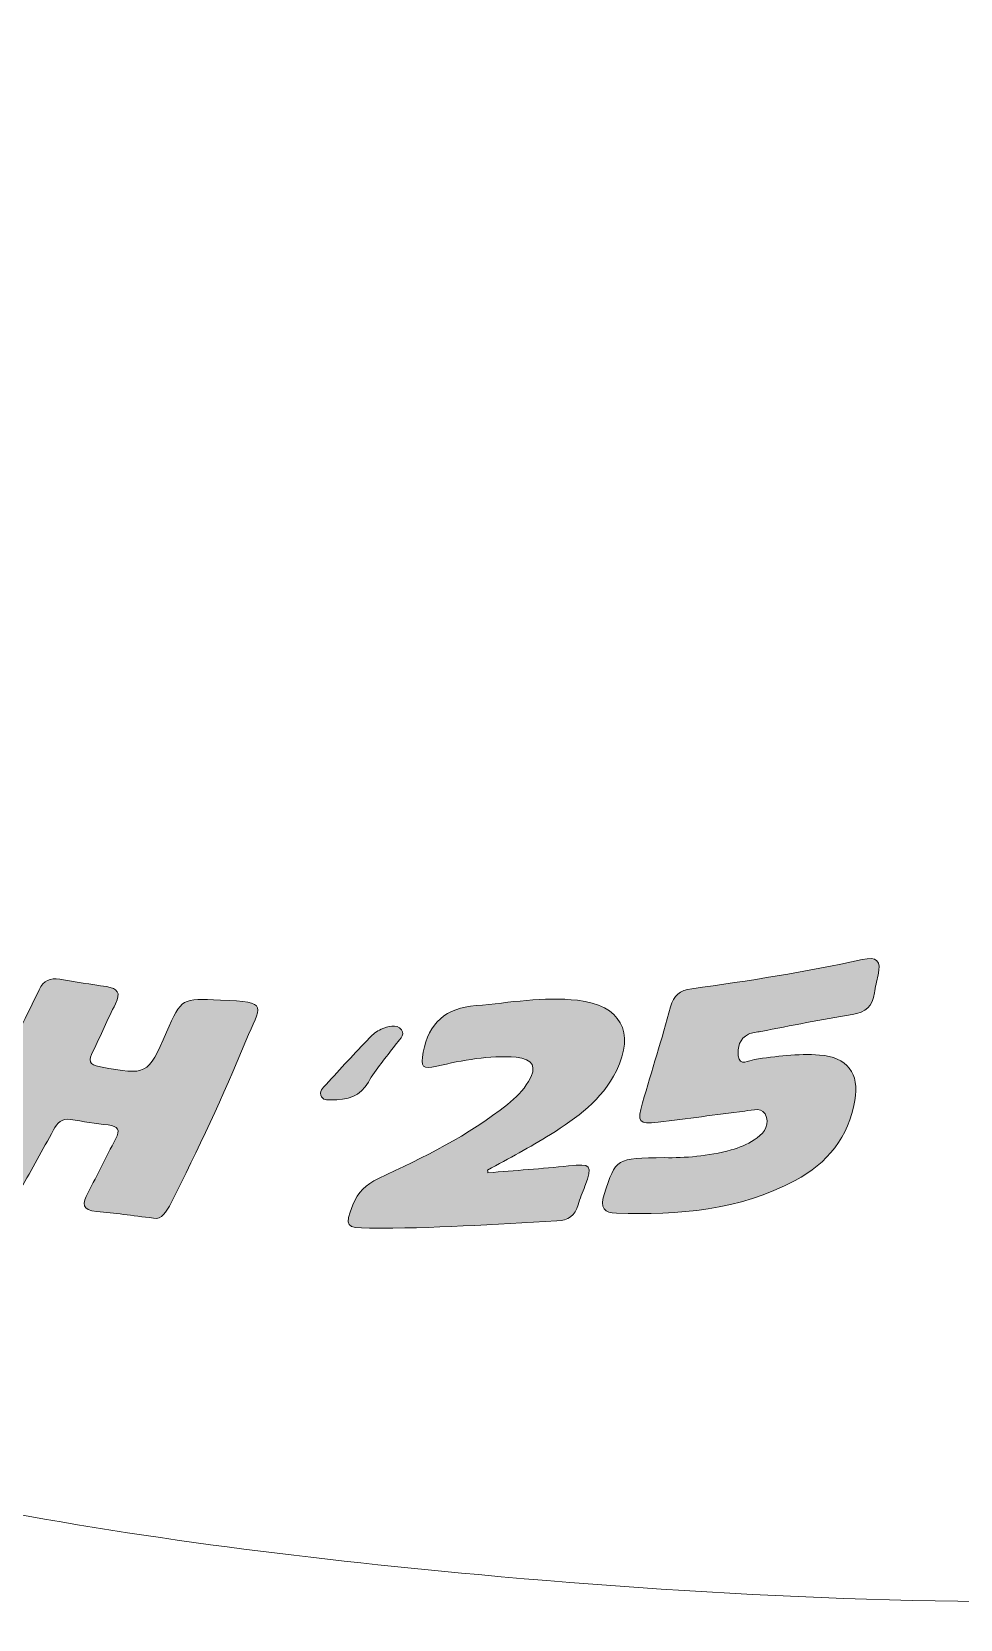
# Model space of a CAD drawing. Header units: millimetres. Extents: x 33 to 239, y -25 to 292.
# Drawn here: x 83.73 to 108.08, y -24.75 to 16.88 of the extents above; entities that cross this region are included whole.
import ezdxf

# ---------------------------------------------------------------- set-up
doc = ezdxf.new("R2010")
doc.units = ezdxf.units.MM
doc.header["$MEASUREMENT"] = 0
doc.layers.add('Layer 1', color=7, linetype='Continuous', lineweight=0)

msp = doc.modelspace()

# ---------------------------------------------------------------- hatches: boundary and pattern name
at = {"layer": 'Layer 1', "true_color": 0x000000, "transparency": 33554687}
h = msp.add_hatch(color=18, dxfattribs=at)
h.dxf.hatch_style = 2
edge = h.paths.add_edge_path()
edge.add_spline(control_points=[(100.33, -12.642), (100.848, -12.65), (101.467, -12.607), (102.069, -12.44), (102.281, -12.382), (102.492, -12.292), (102.678, -12.176), (102.884, -12.047), (103.072, -11.842), (103.001, -11.586), (102.918, -11.289), (102.639, -11.397), (102.43, -11.422), (101.672, -11.513), (100.916, -11.622), (100.158, -11.712), (99.641, -11.773), (99.597, -11.708), (99.746, -11.207), (99.996, -10.369), (100.248, -9.532), (100.483, -8.69), (100.566, -8.392), (100.716, -8.255), (101.039, -8.212), (102.536, -8.011), (104.029, -7.771), (105.505, -7.447), (105.896, -7.361), (106.011, -7.486), (105.923, -7.856), (105.887, -8.011), (105.848, -8.166), (105.827, -8.323), (105.781, -8.67), (105.604, -8.835), (105.243, -8.891), (104.441, -9.013), (103.647, -9.182), (102.85, -9.332), (102.741, -9.353), (102.625, -9.36), (102.527, -9.405), (102.287, -9.516), (102.234, -9.766), (102.257, -9.972), (102.291, -10.265), (102.544, -10.089), (102.681, -10.068), (103.248, -9.983), (103.814, -9.912), (104.389, -9.951), (105.107, -10), (105.443, -10.435), (105.317, -11.14), (105.145, -12.102), (104.598, -12.788), (103.751, -13.243), (102.283, -14.03), (100.688, -14.149), (99.066, -14.102), (98.744, -14.092), (98.626, -13.956), (98.74, -13.609), (99.053, -12.655), (99.041, -12.651), (100.33, -12.642)], knot_values=[0, 0, 0, 0, 1, 1, 1, 2, 2, 2, 3, 3, 3, 4, 4, 4, 5, 5, 5, 6, 6, 6, 7, 7, 7, 8, 8, 8, 9, 9, 9, 10, 10, 10, 11, 11, 11, 12, 12, 12, 13, 13, 13, 14, 14, 14, 15, 15, 15, 16, 16, 16, 17, 17, 17, 18, 18, 18, 19, 19, 19, 20, 20, 20, 21, 21, 21, 22, 22, 22, 22], degree=3, periodic=0)
h = msp.add_hatch(color=18, dxfattribs=at)
h.dxf.hatch_style = 2
edge = h.paths.add_edge_path()
edge.add_spline(control_points=[(86.925, -14.228), (86.356, -14.16), (85.899, -14.091), (85.439, -14.054), (85.037, -14.022), (85.054, -13.845), (85.21, -13.558), (85.46, -13.096), (85.68, -12.619), (85.93, -12.157), (86.063, -11.914), (86.002, -11.815), (85.739, -11.784), (85.407, -11.745), (85.077, -11.693), (84.747, -11.643), (84.519, -11.608), (84.399, -11.731), (84.3, -11.916), (84.022, -12.435), (83.729, -12.946), (83.451, -13.465), (83.338, -13.676), (83.184, -13.761), (82.945, -13.715), (82.492, -13.627), (82.04, -13.536), (81.583, -13.472), (81.214, -13.42), (81.223, -13.258), (81.382, -12.989), (82.294, -11.44), (83.158, -9.864), (83.928, -8.238), (84.042, -7.997), (84.212, -7.92), (84.466, -7.964), (84.874, -8.035), (85.283, -8.096), (85.692, -8.156), (85.984, -8.198), (86.074, -8.322), (85.93, -8.606), (85.721, -9.017), (85.542, -9.443), (85.338, -9.856), (85.223, -10.089), (85.207, -10.205), (85.533, -10.262), (86.766, -10.48), (86.764, -10.493), (87.268, -9.348), (87.664, -8.447), (87.663, -8.471), (88.68, -8.509), (90, -8.559), (89.728, -8.647), (89.348, -9.58), (88.759, -11.024), (88.09, -12.432), (87.388, -13.825), (87.266, -14.067), (87.139, -14.279), (86.925, -14.228)], knot_values=[0, 0, 0, 0, 1, 1, 1, 2, 2, 2, 3, 3, 3, 4, 4, 4, 5, 5, 5, 6, 6, 6, 7, 7, 7, 8, 8, 8, 9, 9, 9, 10, 10, 10, 11, 11, 11, 12, 12, 12, 13, 13, 13, 14, 14, 14, 15, 15, 15, 16, 16, 16, 17, 17, 17, 18, 18, 18, 19, 19, 19, 20, 20, 20, 21, 21, 21, 21], degree=3, periodic=0)
h = msp.add_hatch(color=18, dxfattribs=at)
h.dxf.hatch_style = 2
edge = h.paths.add_edge_path()
edge.add_spline(control_points=[(95.695, -13.039), (96.4, -12.979), (97.106, -12.932), (97.81, -12.856), (98.397, -12.794), (98.441, -12.835), (98.239, -13.387), (98.178, -13.551), (98.104, -13.711), (98.058, -13.879), (97.98, -14.168), (97.801, -14.286), (97.505, -14.301), (95.867, -14.387), (94.23, -14.506), (92.588, -14.491), (91.954, -14.484), (91.937, -14.449), (92.156, -13.882), (92.284, -13.549), (92.491, -13.345), (92.821, -13.191), (94.005, -12.638), (95.18, -12.065), (96.211, -11.244), (96.426, -11.073), (96.614, -10.882), (96.756, -10.649), (96.989, -10.264), (96.886, -10.049), (96.432, -10.011), (95.725, -9.952), (95.034, -10.085), (94.351, -10.245), (93.982, -10.331), (93.92, -10.268), (93.997, -9.879), (94.152, -9.091), (94.584, -8.724), (95.382, -8.655), (96.269, -8.578), (97.147, -8.418), (98.043, -8.515), (99.167, -8.637), (99.563, -9.35), (99.062, -10.364), (98.685, -11.127), (98.021, -11.6), (97.333, -12.036), (96.8, -12.372), (96.237, -12.66), (95.687, -12.97), (95.69, -12.993), (95.692, -13.016), (95.695, -13.039)], knot_values=[0, 0, 0, 0, 1, 1, 1, 2, 2, 2, 3, 3, 3, 4, 4, 4, 5, 5, 5, 6, 6, 6, 7, 7, 7, 8, 8, 8, 9, 9, 9, 10, 10, 10, 11, 11, 11, 12, 12, 12, 13, 13, 13, 14, 14, 14, 15, 15, 15, 16, 16, 16, 17, 17, 17, 18, 18, 18, 18], degree=3, periodic=0)
h = msp.add_hatch(color=18, dxfattribs=at)
h.dxf.hatch_style = 2
edge = h.paths.add_edge_path()
edge.add_spline(control_points=[(91.561, -11.128), (91.533, -11.126), (91.402, -11.157), (91.334, -11.051), (91.242, -10.909), (91.37, -10.811), (91.449, -10.724), (91.824, -10.311), (92.204, -9.903), (92.589, -9.5), (92.676, -9.41), (92.782, -9.326), (92.895, -9.277), (93.069, -9.203), (93.296, -9.118), (93.426, -9.287), (93.537, -9.431), (93.347, -9.57), (93.258, -9.694), (93.026, -10.017), (92.754, -10.317), (92.559, -10.66), (92.345, -11.038), (92.03, -11.135), (91.561, -11.128)], knot_values=[0, 0, 0, 0, 1, 1, 1, 2, 2, 2, 3, 3, 3, 4, 4, 4, 5, 5, 5, 6, 6, 6, 7, 7, 7, 8, 8, 8, 8], degree=3, periodic=0)

# ---------------------------------------------------------------- linework, layer by layer
at = {"layer": 'Layer 1', "color": 1, "lineweight": 0, "true_color": 0xff0000}
msp.add_open_spline([(55.004, 164.67), (54.505, 164.437), (54.179, 163.824), (53.784, 163.377), (46.689, 155.338), (44.613, 145.648), (46.744, 135.643), (48.354, 128.081), (51.803, 120.848), (54.932, 113.686), (58.843, 104.736), (62.616, 95.68), (60.35, 85.814), (58.883, 79.421), (56.229, 73.208), (53.423, 67.236), (48.821, 57.445), (43.129, 48.144), (38.876, 38.216), (33.754, 26.259), (33.221, 14.122), (41.507, 2.943), (48.409, -6.367), (57.182, -13.356), (67.958, -17.687), (76.767, -21.227), (86.039, -22.716), (95.445, -23.577), (108.229, -24.747), (120.995, -24.729), (133.485, -21.576), (143.405, -19.071), (152.687, -14.934), (159.557, -6.916), (168.937, 4.029), (170.191, 16.693), (165.406, 29.661), (161.427, 40.447), (156.276, 50.827), (151.242, 61.191), (145.86, 72.27), (145.642, 83.103), (151.196, 94.126), (152.902, 97.511), (154.437, 101.029), (155.601, 104.632), (158.061, 112.244), (158.272, 119.884), (154.375, 127.156), (153.012, 129.698), (150.979, 132.424), (147.698, 131.048), (144.843, 129.85), (142.275, 127.936), (141.827, 124.041), (141.455, 120.803), (140.282, 117.562), (138.954, 114.547), (138.613, 113.771), (136.404, 109.205), (131.733, 107.184), (125.484, 104.479), (119.038, 108.172), (118.74, 108.349), (110.098, 113.476), (109.61, 126.344), (109.418, 131.386), (109.333, 133.632), (109.449, 135.482), (109.56, 136.691)], degree=3, knots=[0, 0, 0, 0, 1, 1, 1, 2, 2, 2, 3, 3, 3, 4, 4, 4, 5, 5, 5, 6, 6, 6, 7, 7, 7, 8, 8, 8, 9, 9, 9, 10, 10, 10, 11, 11, 11, 12, 12, 12, 13, 13, 13, 14, 14, 14, 15, 15, 15, 16, 16, 16, 17, 17, 17, 18, 18, 18, 19, 19, 19, 20, 20, 20, 21, 21, 21, 22, 22, 22, 23, 23, 23, 23], dxfattribs=at)
at = {"layer": 'Layer 1', "color": 18, "lineweight": 0, "true_color": 0x000000}
for points, knots in [([(100.33, -12.642), (100.848, -12.65), (101.467, -12.607), (102.069, -12.44), (102.281, -12.382), (102.492, -12.292), (102.678, -12.176), (102.884, -12.047), (103.072, -11.842), (103.001, -11.586), (102.918, -11.289), (102.639, -11.397), (102.43, -11.422), (101.672, -11.513), (100.916, -11.622), (100.158, -11.712), (99.641, -11.773), (99.597, -11.708), (99.746, -11.207), (99.996, -10.369), (100.248, -9.532), (100.483, -8.69), (100.566, -8.392), (100.716, -8.255), (101.039, -8.212), (102.536, -8.011), (104.029, -7.771), (105.505, -7.447), (105.896, -7.361), (106.011, -7.486), (105.923, -7.856), (105.887, -8.011), (105.848, -8.166), (105.827, -8.323), (105.781, -8.67), (105.604, -8.835), (105.243, -8.891), (104.441, -9.013), (103.647, -9.182), (102.85, -9.332), (102.741, -9.353), (102.625, -9.36), (102.527, -9.405), (102.287, -9.516), (102.234, -9.766), (102.257, -9.972), (102.291, -10.265), (102.544, -10.089), (102.681, -10.068), (103.248, -9.983), (103.814, -9.912), (104.389, -9.951), (105.107, -10), (105.443, -10.435), (105.317, -11.14), (105.145, -12.102), (104.598, -12.788), (103.751, -13.243), (102.283, -14.03), (100.688, -14.149), (99.066, -14.102), (98.744, -14.092), (98.626, -13.956), (98.74, -13.609), (99.053, -12.655), (99.041, -12.651), (100.33, -12.642)], [0, 0, 0, 0, 1, 1, 1, 2, 2, 2, 3, 3, 3, 4, 4, 4, 5, 5, 5, 6, 6, 6, 7, 7, 7, 8, 8, 8, 9, 9, 9, 10, 10, 10, 11, 11, 11, 12, 12, 12, 13, 13, 13, 14, 14, 14, 15, 15, 15, 16, 16, 16, 17, 17, 17, 18, 18, 18, 19, 19, 19, 20, 20, 20, 21, 21, 21, 22, 22, 22, 22]), ([(86.925, -14.228), (86.356, -14.16), (85.899, -14.091), (85.439, -14.054), (85.037, -14.022), (85.054, -13.845), (85.21, -13.558), (85.46, -13.096), (85.68, -12.619), (85.93, -12.157), (86.063, -11.914), (86.002, -11.815), (85.739, -11.784), (85.407, -11.745), (85.077, -11.693), (84.747, -11.643), (84.519, -11.608), (84.399, -11.731), (84.3, -11.916), (84.022, -12.435), (83.729, -12.946), (83.451, -13.465), (83.338, -13.676), (83.184, -13.761), (82.945, -13.715), (82.492, -13.627), (82.04, -13.536), (81.583, -13.472), (81.214, -13.42), (81.223, -13.258), (81.382, -12.989), (82.294, -11.44), (83.158, -9.864), (83.928, -8.238), (84.042, -7.997), (84.212, -7.92), (84.466, -7.964), (84.874, -8.035), (85.283, -8.096), (85.692, -8.156), (85.984, -8.198), (86.074, -8.322), (85.93, -8.606), (85.721, -9.017), (85.542, -9.443), (85.338, -9.856), (85.223, -10.089), (85.207, -10.205), (85.533, -10.262), (86.766, -10.48), (86.764, -10.493), (87.268, -9.348), (87.664, -8.447), (87.663, -8.471), (88.68, -8.509), (90, -8.559), (89.728, -8.647), (89.348, -9.58), (88.759, -11.024), (88.09, -12.432), (87.388, -13.825), (87.266, -14.067), (87.139, -14.279), (86.925, -14.228)], [0, 0, 0, 0, 1, 1, 1, 2, 2, 2, 3, 3, 3, 4, 4, 4, 5, 5, 5, 6, 6, 6, 7, 7, 7, 8, 8, 8, 9, 9, 9, 10, 10, 10, 11, 11, 11, 12, 12, 12, 13, 13, 13, 14, 14, 14, 15, 15, 15, 16, 16, 16, 17, 17, 17, 18, 18, 18, 19, 19, 19, 20, 20, 20, 21, 21, 21, 21]), ([(95.695, -13.039), (96.4, -12.979), (97.106, -12.932), (97.81, -12.856), (98.397, -12.794), (98.441, -12.835), (98.239, -13.387), (98.178, -13.551), (98.104, -13.711), (98.058, -13.879), (97.98, -14.168), (97.801, -14.286), (97.505, -14.301), (95.867, -14.387), (94.23, -14.506), (92.588, -14.491), (91.954, -14.484), (91.937, -14.449), (92.156, -13.882), (92.284, -13.549), (92.491, -13.345), (92.821, -13.191), (94.005, -12.638), (95.18, -12.065), (96.211, -11.244), (96.426, -11.073), (96.614, -10.882), (96.756, -10.649), (96.989, -10.264), (96.886, -10.049), (96.432, -10.011), (95.725, -9.952), (95.034, -10.085), (94.351, -10.245), (93.982, -10.331), (93.92, -10.268), (93.997, -9.879), (94.152, -9.091), (94.584, -8.724), (95.382, -8.655), (96.269, -8.578), (97.147, -8.418), (98.043, -8.515), (99.167, -8.637), (99.563, -9.35), (99.062, -10.364), (98.685, -11.127), (98.021, -11.6), (97.333, -12.036), (96.8, -12.372), (96.237, -12.66), (95.687, -12.97), (95.69, -12.993), (95.692, -13.016), (95.695, -13.039)], [0, 0, 0, 0, 1, 1, 1, 2, 2, 2, 3, 3, 3, 4, 4, 4, 5, 5, 5, 6, 6, 6, 7, 7, 7, 8, 8, 8, 9, 9, 9, 10, 10, 10, 11, 11, 11, 12, 12, 12, 13, 13, 13, 14, 14, 14, 15, 15, 15, 16, 16, 16, 17, 17, 17, 18, 18, 18, 18]), ([(91.561, -11.128), (91.533, -11.126), (91.402, -11.157), (91.334, -11.051), (91.242, -10.909), (91.37, -10.811), (91.449, -10.724), (91.824, -10.311), (92.204, -9.903), (92.589, -9.5), (92.676, -9.41), (92.782, -9.326), (92.895, -9.277), (93.069, -9.203), (93.296, -9.118), (93.426, -9.287), (93.537, -9.431), (93.347, -9.57), (93.258, -9.694), (93.026, -10.017), (92.754, -10.317), (92.559, -10.66), (92.345, -11.038), (92.03, -11.135), (91.561, -11.128)], [0, 0, 0, 0, 1, 1, 1, 2, 2, 2, 3, 3, 3, 4, 4, 4, 5, 5, 5, 6, 6, 6, 7, 7, 7, 8, 8, 8, 8])]:
    msp.add_open_spline(points, degree=3, knots=knots, dxfattribs=at)
at = {"layer": 'Layer 1'}
for points, knots in [([(100.33, -12.642), (100.848, -12.65), (101.467, -12.607), (102.069, -12.44), (102.281, -12.382), (102.492, -12.292), (102.678, -12.176), (102.884, -12.047), (103.072, -11.842), (103.001, -11.586), (102.918, -11.289), (102.639, -11.397), (102.43, -11.422), (101.672, -11.513), (100.916, -11.622), (100.158, -11.712), (99.641, -11.773), (99.597, -11.708), (99.746, -11.207), (99.996, -10.369), (100.248, -9.532), (100.483, -8.69), (100.566, -8.392), (100.716, -8.255), (101.039, -8.212), (102.536, -8.011), (104.029, -7.771), (105.505, -7.447), (105.896, -7.361), (106.011, -7.486), (105.923, -7.856), (105.887, -8.011), (105.848, -8.166), (105.827, -8.323), (105.781, -8.67), (105.604, -8.835), (105.243, -8.891), (104.441, -9.013), (103.647, -9.182), (102.85, -9.332), (102.741, -9.353), (102.625, -9.36), (102.527, -9.405), (102.287, -9.516), (102.234, -9.766), (102.257, -9.972), (102.291, -10.265), (102.544, -10.089), (102.681, -10.068), (103.248, -9.983), (103.814, -9.912), (104.389, -9.951), (105.107, -10), (105.443, -10.435), (105.317, -11.14), (105.145, -12.102), (104.598, -12.788), (103.751, -13.243), (102.283, -14.03), (100.688, -14.149), (99.066, -14.102), (98.744, -14.092), (98.626, -13.956), (98.74, -13.609), (99.053, -12.655), (99.041, -12.651), (100.33, -12.642)], [0, 0, 0, 0, 1, 1, 1, 2, 2, 2, 3, 3, 3, 4, 4, 4, 5, 5, 5, 6, 6, 6, 7, 7, 7, 8, 8, 8, 9, 9, 9, 10, 10, 10, 11, 11, 11, 12, 12, 12, 13, 13, 13, 14, 14, 14, 15, 15, 15, 16, 16, 16, 17, 17, 17, 18, 18, 18, 19, 19, 19, 20, 20, 20, 21, 21, 21, 22, 22, 22, 22]), ([(86.925, -14.228), (86.356, -14.16), (85.899, -14.091), (85.439, -14.054), (85.037, -14.022), (85.054, -13.845), (85.21, -13.558), (85.46, -13.096), (85.68, -12.619), (85.93, -12.157), (86.063, -11.914), (86.002, -11.815), (85.739, -11.784), (85.407, -11.745), (85.077, -11.693), (84.747, -11.643), (84.519, -11.608), (84.399, -11.731), (84.3, -11.916), (84.022, -12.435), (83.729, -12.946), (83.451, -13.465), (83.338, -13.676), (83.184, -13.761), (82.945, -13.715), (82.492, -13.627), (82.04, -13.536), (81.583, -13.472), (81.214, -13.42), (81.223, -13.258), (81.382, -12.989), (82.294, -11.44), (83.158, -9.864), (83.928, -8.238), (84.042, -7.997), (84.212, -7.92), (84.466, -7.964), (84.874, -8.035), (85.283, -8.096), (85.692, -8.156), (85.984, -8.198), (86.074, -8.322), (85.93, -8.606), (85.721, -9.017), (85.542, -9.443), (85.338, -9.856), (85.223, -10.089), (85.207, -10.205), (85.533, -10.262), (86.766, -10.48), (86.764, -10.493), (87.268, -9.348), (87.664, -8.447), (87.663, -8.471), (88.68, -8.509), (90, -8.559), (89.728, -8.647), (89.348, -9.58), (88.759, -11.024), (88.09, -12.432), (87.388, -13.825), (87.266, -14.067), (87.139, -14.279), (86.925, -14.228)], [0, 0, 0, 0, 1, 1, 1, 2, 2, 2, 3, 3, 3, 4, 4, 4, 5, 5, 5, 6, 6, 6, 7, 7, 7, 8, 8, 8, 9, 9, 9, 10, 10, 10, 11, 11, 11, 12, 12, 12, 13, 13, 13, 14, 14, 14, 15, 15, 15, 16, 16, 16, 17, 17, 17, 18, 18, 18, 19, 19, 19, 20, 20, 20, 21, 21, 21, 21]), ([(95.695, -13.039), (96.4, -12.979), (97.106, -12.932), (97.81, -12.856), (98.397, -12.794), (98.441, -12.835), (98.239, -13.387), (98.178, -13.551), (98.104, -13.711), (98.058, -13.879), (97.98, -14.168), (97.801, -14.286), (97.505, -14.301), (95.867, -14.387), (94.23, -14.506), (92.588, -14.491), (91.954, -14.484), (91.937, -14.449), (92.156, -13.882), (92.284, -13.549), (92.491, -13.345), (92.821, -13.191), (94.005, -12.638), (95.18, -12.065), (96.211, -11.244), (96.426, -11.073), (96.614, -10.882), (96.756, -10.649), (96.989, -10.264), (96.886, -10.049), (96.432, -10.011), (95.725, -9.952), (95.034, -10.085), (94.351, -10.245), (93.982, -10.331), (93.92, -10.268), (93.997, -9.879), (94.152, -9.091), (94.584, -8.724), (95.382, -8.655), (96.269, -8.578), (97.147, -8.418), (98.043, -8.515), (99.167, -8.637), (99.563, -9.35), (99.062, -10.364), (98.685, -11.127), (98.021, -11.6), (97.333, -12.036), (96.8, -12.372), (96.237, -12.66), (95.687, -12.97), (95.69, -12.993), (95.692, -13.016), (95.695, -13.039)], [0, 0, 0, 0, 1, 1, 1, 2, 2, 2, 3, 3, 3, 4, 4, 4, 5, 5, 5, 6, 6, 6, 7, 7, 7, 8, 8, 8, 9, 9, 9, 10, 10, 10, 11, 11, 11, 12, 12, 12, 13, 13, 13, 14, 14, 14, 15, 15, 15, 16, 16, 16, 17, 17, 17, 18, 18, 18, 18]), ([(91.561, -11.128), (91.533, -11.126), (91.402, -11.157), (91.334, -11.051), (91.242, -10.909), (91.37, -10.811), (91.449, -10.724), (91.824, -10.311), (92.204, -9.903), (92.589, -9.5), (92.676, -9.41), (92.782, -9.326), (92.895, -9.277), (93.069, -9.203), (93.296, -9.118), (93.426, -9.287), (93.537, -9.431), (93.347, -9.57), (93.258, -9.694), (93.026, -10.017), (92.754, -10.317), (92.559, -10.66), (92.345, -11.038), (92.03, -11.135), (91.561, -11.128)], [0, 0, 0, 0, 1, 1, 1, 2, 2, 2, 3, 3, 3, 4, 4, 4, 5, 5, 5, 6, 6, 6, 7, 7, 7, 8, 8, 8, 8])]:
    msp.add_open_spline(points, degree=3, knots=knots, dxfattribs=at)

doc.saveas('drawing.dxf')
